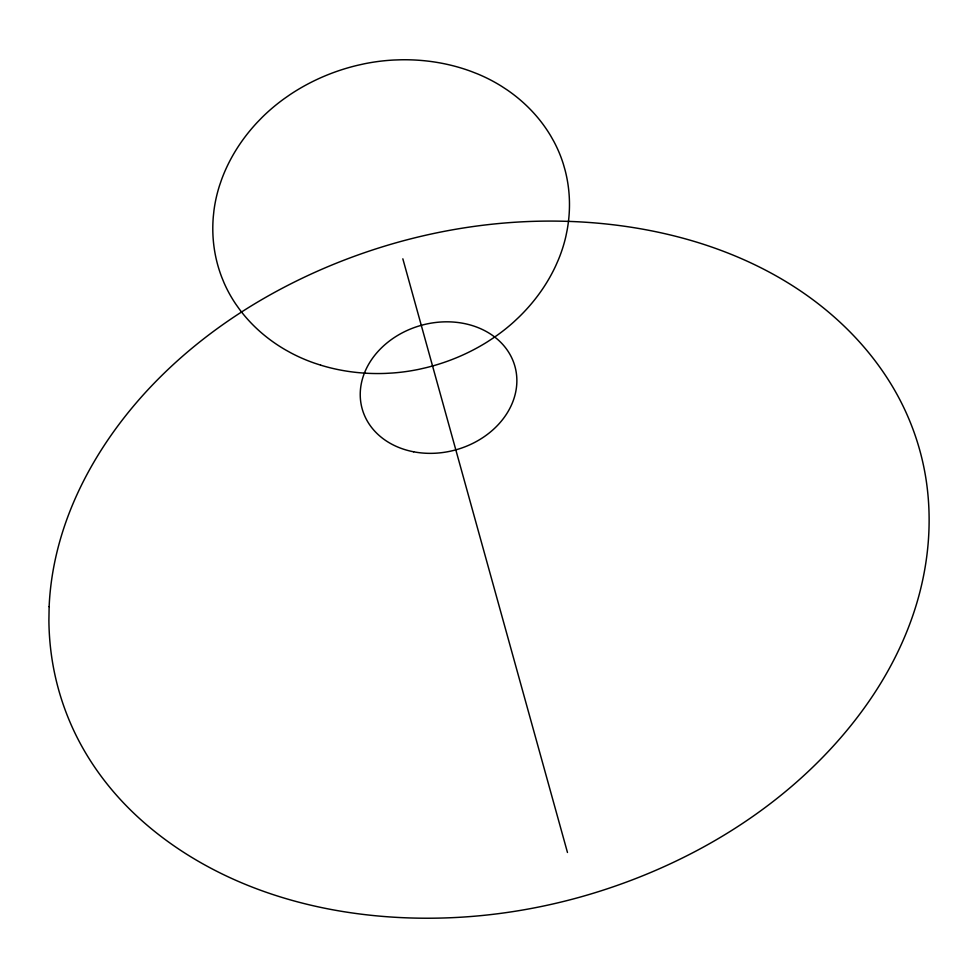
<?xml version="1.0" encoding="UTF-8"?>
<svg xmlns="http://www.w3.org/2000/svg" width="978" height="978" viewBox="0 0 978 978"><rect width="100%" height="100%" fill="white"/><g stroke="black" fill="none" stroke-linecap="round" stroke-linejoin="round"><path stroke-width="1.47" d="M320.637 365.149L314.488 363.144A175.355 150.808 -15.3 0 1 291.016 352.948L285.478 349.879A182.336 156.993 -15.6 0 1 239.317 309.085L235.784 304.109A175.478 151.015 -15.3 0 1 224.06 282.862L221.761 277.239A182.263 156.883 -15.6 0 1 213.29 216.823L213.95 210.563A175.6 151.235 -15.3 0 1 219.512 185.624L221.627 179.463A182.201 156.773 -15.6 0 1 257.336 122.299L262.251 117.238A175.698 151.394 -15.4 0 1 284.072 98.79L290.014 94.646A182.177 156.724 -15.5 0 1 357.239 65.379L364.464 63.766A175.722 151.419 -15.5 0 1 393.694 60.037L401.017 59.78A182.189 156.737 -15.4 0 1 471.115 71.394L477.545 73.9A175.661 151.321 -15.7 0 1 501.616 86.296L507.179 89.939A182.226 156.822 -15.4 0 1 550.846 136.125L553.89 141.517A175.539 151.125 -15.7 0 1 563.365 164.121L565.039 169.976A182.299 156.932 -15.4 0 1 567.093 230.368L565.871 236.383A175.417 150.905 -15.7 0 1 558.304 259.94L555.785 265.674A182.36 157.042 -15.4 0 1 518.584 317.447L513.817 321.921A175.319 150.746 -15.6 0 1 493.01 338.168L487.435 341.811A182.385 157.091 -15.5 0 1 425.723 367.765L419.159 369.268A175.306 150.71 -15.5 0 1 392.545 373.009L385.858 373.388A182.373 157.079 -15.6 0 1 320.65 365.149M402.838 258.815L567.472 852.486M49.132 606.617L48.9 620.639A453.499 344.818 -15.7 0 0 71.651 725.92C86.162 758.549 107.494 787.938 133.216 812.632A453.988 345.564 -15.7 0 0 224.488 875.09C259.586 891.924 297.116 903.403 335.405 910.261A454.33 346.102 -15.6 0 0 456.677 917.45C498.083 915.249 539.208 908.415 579.159 897.364A454.415 346.212 -15.5 0 0 694.747 851.716C730.664 832.865 764.527 810.065 795.102 783.402A454.183 345.87 -15.4 0 0 872.449 696.214C893 665.456 909.161 631.641 918.855 595.883A453.743 345.197 -15.3 0 0 927.425 489.758C923.403 453.841 911.582 418.902 893.232 387.789A453.254 344.452 -15.3 0 0 815.09 301.358C780.016 274.842 739.881 255.515 697.95 242.532A452.912 343.926 -15.4 0 0 553.255 221.089C501.225 220.832 449.244 228.07 399.11 241.933A452.826 343.804 -15.5 0 0 255.857 303.119C213.901 328.278 175.27 359.183 142.568 395.65A453.058 344.146 -15.6 0 0 71.871 506.396C58.766 538.218 50.636 572.179 49.132 606.617M413.633 451.799A79.267 64.609 -15.5 0 0 515.308 367.814A79.267 64.609 -15.5 0 0 386.701 343.168A79.267 64.609 -15.5 0 0 413.633 451.799"/></g></svg>
